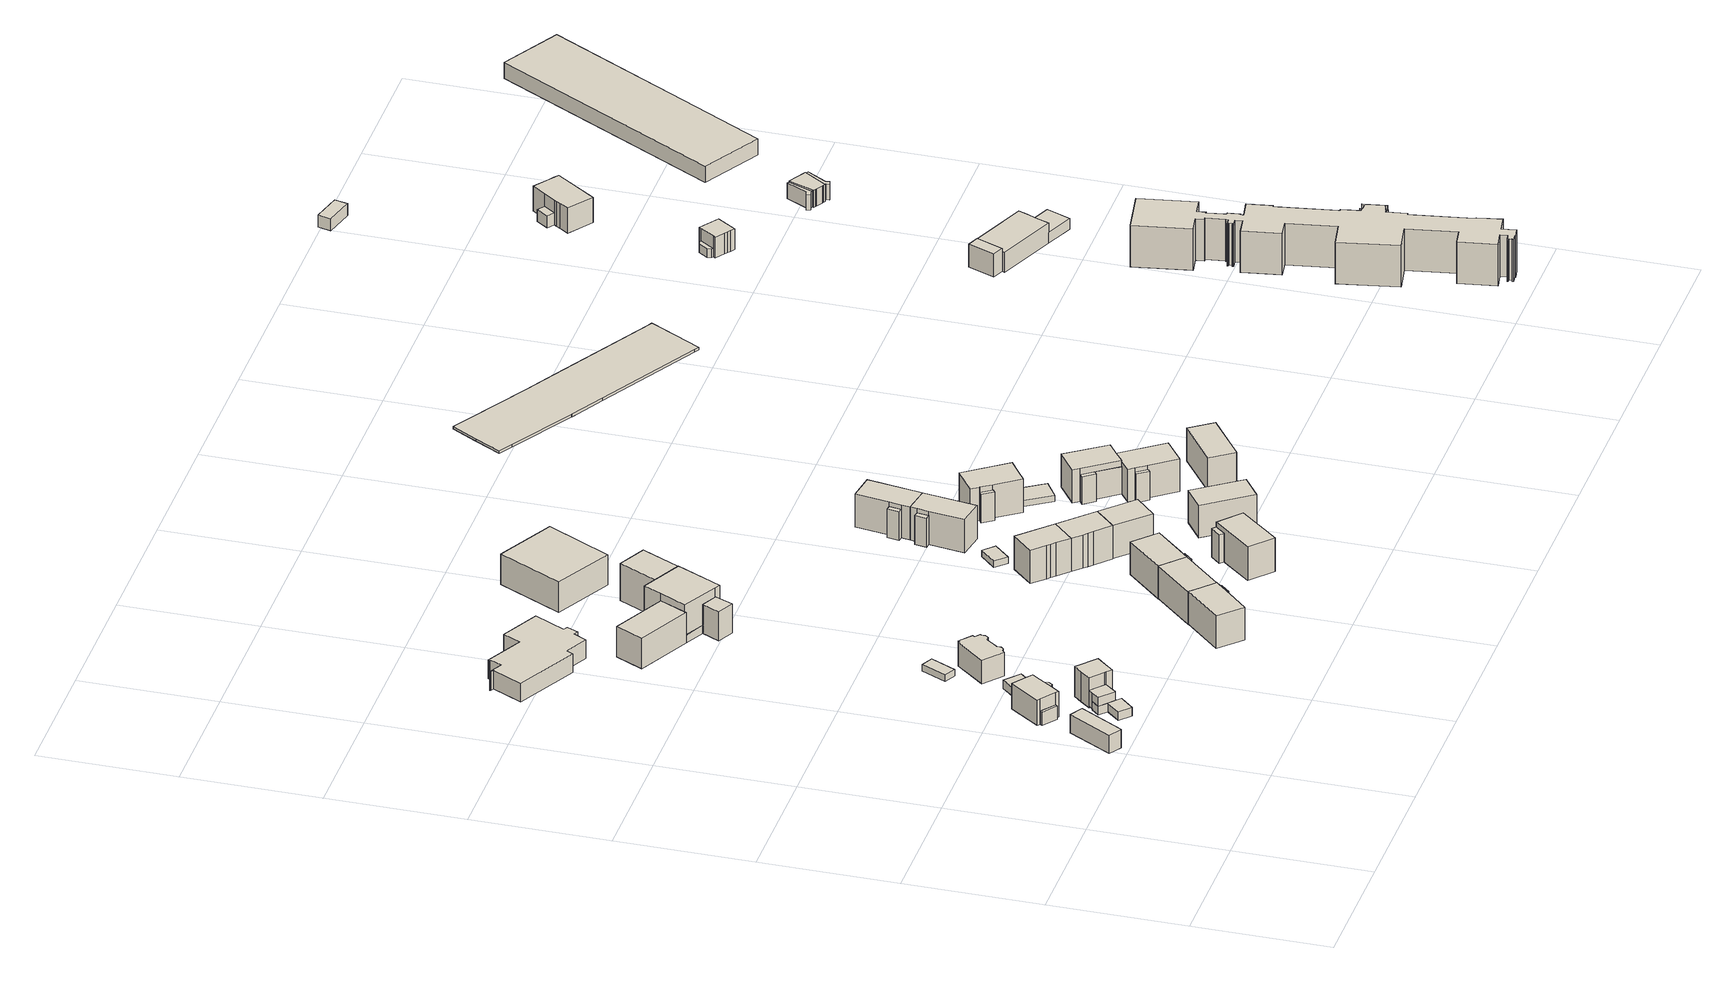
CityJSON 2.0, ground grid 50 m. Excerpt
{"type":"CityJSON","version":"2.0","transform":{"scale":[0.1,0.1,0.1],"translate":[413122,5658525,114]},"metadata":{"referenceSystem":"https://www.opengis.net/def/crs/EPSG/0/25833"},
"CityObjects":{
"building1":{"type":"Building","attributes":{"Dachtyp_tdc":"tdcHipRoof","Gemeindeschluessel":14612000,"Dachneigung":10.31,"QualitaetDacherkennung":40,"Geometrietyp2DReferenz":"3000","measuredHeight":7.63,"function":"31001_9998","roofType":"3200"},"geometry":[{"type":"Solid","lod":"1","boundaries":[[[[0,1,2,3]],[[4,5,6,7]],[[3,5,4,0]],[[2,6,5,3]],[[1,7,6,2]],[[0,4,7,1]]]]}]},
"building2":{"type":"Building","attributes":{"Gemeindeschluessel":14612000,"Geometrietyp2DReferenz":"3000","function":"31001_9998","roofType":"9999"},"children":["building2-1","building2-2","building2-3","building2-4"]},
"building2-1":{"type":"BuildingPart","attributes":{"Dachtyp_tdc":"tdcPolyFlatRoof","Dachneigung":6.1,"QualitaetDacherkennung":54,"Geometrietyp2DReferenz":"3000","measuredHeight":5.29,"roofType":"2100"},"parents":["building2"],"geometry":[{"type":"Solid","lod":"1","boundaries":[[[[8,9,10,11]],[[12,13,14,15]],[[11,13,12,8]],[[10,14,13,11]],[[9,15,14,10]],[[8,12,15,9]]]]}]},
"building2-2":{"type":"BuildingPart","attributes":{"Dachtyp_tdc":"tdcPolyFlatRoof","Dachneigung":42.93,"QualitaetDacherkennung":38,"Geometrietyp2DReferenz":"3000","measuredHeight":9.34,"roofType":"2100"},"parents":["building2"],"geometry":[{"type":"Solid","lod":"1","boundaries":[[[[16,17,18,19]],[[20,21,22,23]],[[19,21,20,16]],[[18,22,21,19]],[[17,23,22,18]],[[16,20,23,17]]]]}]},
"building2-3":{"type":"BuildingPart","attributes":{"Dachtyp_tdc":"tdcPolyFlatRoof","Dachneigung":59.51,"QualitaetDacherkennung":52,"Geometrietyp2DReferenz":"3000","measuredHeight":10.71,"roofType":"2100"},"parents":["building2"],"geometry":[{"type":"MultiSurface","lod":"1","boundaries":[[[24,25,26,27,28,29,28,30]],[[31,32,33,34,33,35,36,37]],[[30,32,31,24]],[[32,30,28,33]],[[28,33,34,29]],[[27,35,33,28]],[[26,36,35,27]],[[25,37,36,26]],[[24,31,37,25]]]}]},
"building2-4":{"type":"BuildingPart","attributes":{"Dachtyp_tdc":"tdcHipAndGableRoof","Dachneigung":45.87,"QualitaetDacherkennung":61,"Geometrietyp2DReferenz":"3000","measuredHeight":12.65,"roofType":"5000"},"parents":["building2"],"geometry":[{"type":"Solid","lod":"1","boundaries":[[[[38,39,40,41,42,43,44,45,46,47,48]],[[49,21,50,34,32,51,14,13,52,53,22]],[[48,49,22,38]],[[47,21,49,48]],[[46,50,21,47]],[[45,34,50,46]],[[44,32,34,45]],[[43,51,32,44]],[[42,14,51,43]],[[41,13,14,42]],[[40,52,13,41]],[[39,53,52,40]],[[38,22,53,39]]]]}]},
"building3":{"type":"Building","attributes":{"Dachtyp_tdc":"tdcPolyFlatRoof","Gemeindeschluessel":14612000,"Dachneigung":0,"QualitaetDacherkennung":83,"Geometrietyp2DReferenz":"3000","measuredHeight":3.27,"function":"31001_9998","roofType":"1000"},"geometry":[{"type":"Solid","lod":"1","boundaries":[[[[54,55,56,57]],[[58,59,60,61]],[[57,59,58,54]],[[56,60,59,57]],[[55,61,60,56]],[[54,58,61,55]]]]}]},
"building4":{"type":"Building","attributes":{"Dachtyp_tdc":"tdcFreeFormRoof","Gemeindeschluessel":14612000,"Dachneigung":12.67,"QualitaetDacherkennung":25,"Geometrietyp2DReferenz":"3000","measuredHeight":4.72,"function":"31001_9998","roofType":"5000"},"geometry":[{"type":"Solid","lod":"1","boundaries":[[[[62,63,64,65,66,67,68,69,70]],[[71,72,73,74,75,76,77,78,79]],[[70,72,71,62]],[[69,73,72,70]],[[68,74,73,69]],[[67,75,74,68]],[[66,76,75,67]],[[65,77,76,66]],[[64,78,77,65]],[[63,79,78,64]],[[62,71,79,63]]]]}]},
"building5":{"type":"Building","attributes":{"Dachtyp_tdc":"tdcPolyFlatRoof","Gemeindeschluessel":14612000,"Dachneigung":2.56,"QualitaetDacherkennung":66,"Geometrietyp2DReferenz":"3000","measuredHeight":2.59,"function":"31001_9998","roofType":"2100"},"geometry":[{"type":"Solid","lod":"1","boundaries":[[[[80,81,82,83]],[[84,85,86,87]],[[83,85,84,80]],[[82,86,85,83]],[[81,87,86,82]],[[80,84,87,81]]]]}]},
"building6":{"type":"Building","attributes":{"Dachtyp_tdc":"tdcFreeFormRoof","Gemeindeschluessel":14612000,"Dachneigung":43.45,"QualitaetDacherkennung":57,"Geometrietyp2DReferenz":"3000","measuredHeight":11.63,"function":"31001_9998","roofType":"5000"},"geometry":[{"type":"Solid","lod":"1","boundaries":[[[[88,89,90,91,92,93,94,95,96,97,98,99,100,101,102,103]],[[104,105,106,107,108,109,110,111,112,113,114,115,116,117,118,119]],[[103,105,104,88]],[[102,106,105,103]],[[101,107,106,102]],[[100,108,107,101]],[[99,109,108,100]],[[98,110,109,99]],[[97,111,110,98]],[[96,112,111,97]],[[95,113,112,96]],[[94,114,113,95]],[[93,115,114,94]],[[92,116,115,93]],[[91,117,116,92]],[[90,118,117,91]],[[89,119,118,90]],[[88,104,119,89]]]]}]},
"building7":{"type":"Building","attributes":{"Dachtyp_tdc":"tdcPolyFlatRoof","Gemeindeschluessel":14612000,"Dachneigung":0,"QualitaetDacherkennung":65,"Geometrietyp2DReferenz":"3000","measuredHeight":6.32,"function":"31001_9998","roofType":"1000"},"geometry":[{"type":"Solid","lod":"1","boundaries":[[[[120,121,122,123,124,125,126]],[[127,128,129,130,131,132,133]],[[126,128,127,120]],[[125,129,128,126]],[[124,130,129,125]],[[123,131,130,124]],[[122,132,131,123]],[[121,133,132,122]],[[120,127,133,121]]]]}]},
"building8":{"type":"Building","attributes":{"Dachtyp_tdc":"tdcGableRoof","Gemeindeschluessel":14612000,"Dachneigung":46.07,"QualitaetDacherkennung":78,"Geometrietyp2DReferenz":"3000","measuredHeight":14.06,"function":"31001_9998","roofType":"3100"},"geometry":[{"type":"Solid","lod":"1","boundaries":[[[[134,135,136,137,138,139,140,141,142]],[[143,144,145,146,147,148,149,150,151]],[[142,144,143,134]],[[141,145,144,142]],[[140,146,145,141]],[[139,147,146,140]],[[138,148,147,139]],[[137,149,148,138]],[[136,150,149,137]],[[135,151,150,136]],[[134,143,151,135]]]]}]},
"building9":{"type":"Building","attributes":{"Dachtyp_tdc":"tdcFreeFormRoof","Gemeindeschluessel":14612000,"Dachneigung":10.07,"QualitaetDacherkennung":8,"Geometrietyp2DReferenz":"3000","measuredHeight":10.35,"function":"31001_9998","roofType":"5000"},"geometry":[{"type":"Solid","lod":"1","boundaries":[[[[152,153,154,155,156,157,158,159,160,161,162,163,164,165,166,167,168,169,170]],[[171,172,173,174,175,176,177,178,179,180,181,182,183,184,185,186,187,188,189]],[[170,172,171,152]],[[169,173,172,170]],[[168,174,173,169]],[[167,175,174,168]],[[166,176,175,167]],[[165,177,176,166]],[[164,178,177,165]],[[163,179,178,164]],[[162,180,179,163]],[[161,181,180,162]],[[160,182,181,161]],[[159,183,182,160]],[[158,184,183,159]],[[157,185,184,158]],[[156,186,185,157]],[[155,187,186,156]],[[154,188,187,155]],[[153,189,188,154]],[[152,171,189,153]]]]}]},
"building10":{"type":"Building","attributes":{"Gemeindeschluessel":14612000,"Geometrietyp2DReferenz":"3000","function":"31001_9998","roofType":"9999"},"children":["building10-1","building10-2","building10-3","building10-4","building10-5"]},
"building10-1":{"type":"BuildingPart","attributes":{"Dachtyp_tdc":"tdcPolyFlatRoof","Dachneigung":2.85,"QualitaetDacherkennung":78,"Geometrietyp2DReferenz":"3000","measuredHeight":12.09,"roofType":"2100"},"parents":["building10"],"geometry":[{"type":"Solid","lod":"1","boundaries":[[[[190,191,192,193]],[[194,195,196,197]],[[193,195,194,190]],[[192,196,195,193]],[[191,197,196,192]],[[190,194,197,191]]]]}]},
"building10-2":{"type":"BuildingPart","attributes":{"Dachtyp_tdc":"tdcPolyFlatRoof","Dachneigung":2.73,"QualitaetDacherkennung":63,"Geometrietyp2DReferenz":"3000","measuredHeight":15.09,"roofType":"2100"},"parents":["building10"],"geometry":[{"type":"Solid","lod":"1","boundaries":[[[[198,199,200,201,202,203,204]],[[205,206,207,196,208,209,210]],[[204,206,205,198]],[[203,207,206,204]],[[202,196,207,203]],[[201,208,196,202]],[[200,209,208,201]],[[199,210,209,200]],[[198,205,210,199]]]]}]},
"building10-3":{"type":"BuildingPart","attributes":{"Dachtyp_tdc":"tdcPolyFlatRoof","Dachneigung":2.75,"QualitaetDacherkennung":73,"Geometrietyp2DReferenz":"3000","measuredHeight":14.82,"roofType":"2100"},"parents":["building10"],"geometry":[{"type":"Solid","lod":"1","boundaries":[[[[211,212,213,214]],[[210,209,215,216]],[[214,209,210,211]],[[213,215,209,214]],[[212,216,215,213]],[[211,210,216,212]]]]}]},
"building10-4":{"type":"BuildingPart","attributes":{"Dachtyp_tdc":"tdcPolyFlatRoof","Dachneigung":0,"QualitaetDacherkennung":0,"Geometrietyp2DReferenz":"3000","measuredHeight":3.01,"roofType":"9999"},"parents":["building10"],"geometry":[{"type":"Solid","lod":"1","boundaries":[[[[217,218,219,220,221]],[[197,207,206,222,223]],[[221,207,197,217]],[[220,206,207,221]],[[219,222,206,220]],[[218,223,222,219]],[[217,197,223,218]]]]}]},
"building10-5":{"type":"BuildingPart","attributes":{"Dachtyp_tdc":"tdcPolyFlatRoof","Dachneigung":0,"QualitaetDacherkennung":79,"Geometrietyp2DReferenz":"3000","measuredHeight":11.35,"roofType":"1000"},"parents":["building10"],"geometry":[{"type":"Solid","lod":"1","boundaries":[[[[224,225,226,227]],[[223,222,228,229]],[[227,222,223,224]],[[226,228,222,227]],[[225,229,228,226]],[[224,223,229,225]]]]}]},
"building11":{"type":"Building","attributes":{"Gemeindeschluessel":14612000,"Geometrietyp2DReferenz":"3000","function":"31001_9998","roofType":"9999"},"children":["building11-1","building11-2"]},
"building11-1":{"type":"BuildingPart","attributes":{"Dachtyp_tdc":"tdcHipAndGableRoof","Dachneigung":41,"QualitaetDacherkennung":72,"Geometrietyp2DReferenz":"3000","measuredHeight":15.27,"roofType":"5000"},"parents":["building11"],"geometry":[{"type":"Solid","lod":"1","boundaries":[[[[230,231,232,233,234,235,236]],[[237,238,239,240,241,242,243]],[[236,238,237,230]],[[235,239,238,236]],[[234,240,239,235]],[[233,241,240,234]],[[232,242,241,233]],[[231,243,242,232]],[[230,237,243,231]]]]}]},
"building11-2":{"type":"BuildingPart","attributes":{"Dachtyp_tdc":"tdcGableRoof","Dachneigung":33.01,"QualitaetDacherkennung":75,"Geometrietyp2DReferenz":"3000","measuredHeight":11.8,"roofType":"3100"},"parents":["building11"],"geometry":[{"type":"Solid","lod":"1","boundaries":[[[[244,245,246,247]],[[238,248,249,239]],[[247,248,238,244]],[[246,249,248,247]],[[245,239,249,246]],[[244,238,239,245]]]]}]},
"building12":{"type":"Building","attributes":{"Dachtyp_tdc":"tdcPolyFlatRoof","Gemeindeschluessel":14612000,"Dachneigung":0,"QualitaetDacherkennung":63,"Geometrietyp2DReferenz":"3000","measuredHeight":11.89,"function":"31001_9998","roofType":"1000"},"geometry":[{"type":"Solid","lod":"1","boundaries":[[[[250,251,252,253]],[[254,255,256,257]],[[253,255,254,250]],[[252,256,255,253]],[[251,257,256,252]],[[250,254,257,251]]]]}]},
"building13":{"type":"Building","attributes":{"Dachtyp_tdc":"tdcFreeFormRoof","Gemeindeschluessel":14612000,"Dachneigung":41.04,"QualitaetDacherkennung":72,"Geometrietyp2DReferenz":"3000","measuredHeight":15.53,"function":"31001_9998","roofType":"5000"},"geometry":[{"type":"Solid","lod":"1","boundaries":[[[[258,259,260,261,262]],[[263,264,265,266,267]],[[262,264,263,258]],[[261,265,264,262]],[[260,266,265,261]],[[259,267,266,260]],[[258,263,267,259]]]]}]},
"building14":{"type":"Building","attributes":{"Gemeindeschluessel":14612000,"Geometrietyp2DReferenz":"3000","function":"31001_9998","roofType":"9999"},"children":["building14-1","building14-2"]},
"building14-1":{"type":"BuildingPart","attributes":{"Dachtyp_tdc":"tdcGableRoof","Dachneigung":36.81,"QualitaetDacherkennung":65,"Geometrietyp2DReferenz":"3000","measuredHeight":12.15,"roofType":"3100"},"parents":["building14"],"geometry":[{"type":"Solid","lod":"1","boundaries":[[[[268,269,270,271,272,273]],[[274,275,276,277,278,279]],[[273,275,274,268]],[[272,276,275,273]],[[271,277,276,272]],[[270,278,277,271]],[[269,279,278,270]],[[268,274,279,269]]]]}]},
"building14-2":{"type":"BuildingPart","attributes":{"Dachtyp_tdc":"tdcHipAndGableRoof","Dachneigung":40.17,"QualitaetDacherkennung":72,"Geometrietyp2DReferenz":"3000","measuredHeight":15.55,"roofType":"5000"},"parents":["building14"],"geometry":[{"type":"Solid","lod":"1","boundaries":[[[[280,281,282,283,284,285]],[[279,286,287,288,289,275]],[[285,286,279,280]],[[284,287,286,285]],[[283,288,287,284]],[[282,289,288,283]],[[281,275,289,282]],[[280,279,275,281]]]]}]},
"building15":{"type":"Building","attributes":{"Dachtyp_tdc":"tdcFreeFormRoof","Gemeindeschluessel":14612000,"Dachneigung":42.7,"QualitaetDacherkennung":77,"Geometrietyp2DReferenz":"3000","measuredHeight":15.56,"function":"31001_9998","roofType":"5000"},"geometry":[{"type":"Solid","lod":"1","boundaries":[[[[290,291,292,293,294,295,296]],[[297,298,299,300,301,302,303]],[[296,298,297,290]],[[295,299,298,296]],[[294,300,299,295]],[[293,301,300,294]],[[292,302,301,293]],[[291,303,302,292]],[[290,297,303,291]]]]}]},
"building16":{"type":"Building","attributes":{"Gemeindeschluessel":14612000,"Geometrietyp2DReferenz":"3000","function":"31001_9998","roofType":"9999"},"children":["building16-1","building16-2"]},
"building16-1":{"type":"BuildingPart","attributes":{"Dachtyp_tdc":"tdcGableRoof","Dachneigung":34.14,"QualitaetDacherkennung":63,"Geometrietyp2DReferenz":"3000","measuredHeight":12.07,"roofType":"3100"},"parents":["building16"],"geometry":[{"type":"Solid","lod":"1","boundaries":[[[[304,305,306,307]],[[308,309,310,311]],[[307,309,308,304]],[[306,310,309,307]],[[305,311,310,306]],[[304,308,311,305]]]]}]},
"building16-2":{"type":"BuildingPart","attributes":{"Dachtyp_tdc":"tdcHipAndGableRoof","Dachneigung":42.4,"QualitaetDacherkennung":79,"Geometrietyp2DReferenz":"3000","measuredHeight":15.69,"roofType":"5000"},"parents":["building16"],"geometry":[{"type":"Solid","lod":"1","boundaries":[[[[312,313,314,315]],[[316,309,317,318]],[[315,309,316,312]],[[314,317,309,315]],[[313,318,317,314]],[[312,316,318,313]]]]}]},
"building17":{"type":"Building","attributes":{"Dachtyp_tdc":"tdcPolyFlatRoof","Gemeindeschluessel":14612000,"Dachneigung":5.83,"QualitaetDacherkennung":82,"Geometrietyp2DReferenz":"3000","measuredHeight":2.84,"function":"31001_9998","roofType":"2100"},"geometry":[{"type":"Solid","lod":"1","boundaries":[[[[319,320,321,322]],[[323,324,325,326]],[[322,324,323,319]],[[321,325,324,322]],[[320,326,325,321]],[[319,323,326,320]]]]}]},
"building18":{"type":"Building","attributes":{"Dachtyp_tdc":"tdcGableRoof","Gemeindeschluessel":14612000,"Dachneigung":42.52,"QualitaetDacherkennung":76,"Geometrietyp2DReferenz":"3000","measuredHeight":15.49,"function":"31001_9998","roofType":"3100"},"geometry":[{"type":"Solid","lod":"1","boundaries":[[[[327,328,329,330,331,291,332,290,333]],[[334,335,297,336,303,337,338,339,340]],[[333,335,334,327]],[[290,297,335,333]],[[332,336,297,290]],[[291,303,336,332]],[[331,337,303,291]],[[330,338,337,331]],[[329,339,338,330]],[[328,340,339,329]],[[327,334,340,328]]]]}]},
"building19":{"type":"Building","attributes":{"Dachtyp_tdc":"tdcHipAndGableRoof","Gemeindeschluessel":14612000,"Dachneigung":42.61,"QualitaetDacherkennung":77,"Geometrietyp2DReferenz":"3000","measuredHeight":15.44,"function":"31001_9998","roofType":"5000"},"geometry":[{"type":"Solid","lod":"1","boundaries":[[[[331,329,341,342]],[[343,344,345,346]],[[342,344,343,331]],[[341,345,344,342]],[[329,346,345,341]],[[331,343,346,329]]]]}]},
"building20":{"type":"Building","attributes":{"Gemeindeschluessel":14612000,"Geometrietyp2DReferenz":"3000","function":"31001_9998","roofType":"9999"},"children":["building20-1","building20-2"]},
"building20-1":{"type":"BuildingPart","attributes":{"Dachtyp_tdc":"tdcGableRoof","Dachneigung":33.37,"QualitaetDacherkennung":85,"Geometrietyp2DReferenz":"3000","measuredHeight":12.07,"roofType":"3100"},"parents":["building20"],"geometry":[{"type":"Solid","lod":"1","boundaries":[[[[347,348,349,350]],[[351,352,353,354]],[[350,352,351,347]],[[349,353,352,350]],[[348,354,353,349]],[[347,351,354,348]]]]}]},
"building20-2":{"type":"BuildingPart","attributes":{"Dachtyp_tdc":"tdcHipAndGableRoof","Dachneigung":43.27,"QualitaetDacherkennung":88,"Geometrietyp2DReferenz":"3000","measuredHeight":15.4,"roofType":"5000"},"parents":["building20"],"geometry":[{"type":"Solid","lod":"1","boundaries":[[[[355,356,357,358,359,360]],[[361,362,351,354,363,364]],[[360,362,361,355]],[[359,351,362,360]],[[358,354,351,359]],[[357,363,354,358]],[[356,364,363,357]],[[355,361,364,356]]]]}]},
"building21":{"type":"Building","attributes":{"Dachtyp_tdc":"tdcHipRoof","Gemeindeschluessel":14612000,"Dachneigung":42.45,"QualitaetDacherkennung":78,"Geometrietyp2DReferenz":"3000","measuredHeight":15.24,"function":"31001_9998","roofType":"3200"},"geometry":[{"type":"Solid","lod":"1","boundaries":[[[[365,366,367,368]],[[369,370,371,372]],[[368,370,369,365]],[[367,371,370,368]],[[366,372,371,367]],[[365,369,372,366]]]]}]},
"building22":{"type":"Building","attributes":{"Gemeindeschluessel":14612000,"Geometrietyp2DReferenz":"3000","function":"31001_9998","roofType":"9999"},"children":["building22-1","building22-2"]},
"building22-1":{"type":"BuildingPart","attributes":{"Dachtyp_tdc":"tdcGableRoof","Dachneigung":33.22,"QualitaetDacherkennung":83,"Geometrietyp2DReferenz":"3000","measuredHeight":11.98,"roofType":"3100"},"parents":["building22"],"geometry":[{"type":"Solid","lod":"1","boundaries":[[[[373,374,375,376]],[[377,378,379,380]],[[376,378,377,373]],[[375,379,378,376]],[[374,380,379,375]],[[373,377,380,374]]]]}]},
"building22-2":{"type":"BuildingPart","attributes":{"Dachtyp_tdc":"tdcHipAndGableRoof","Dachneigung":43.86,"QualitaetDacherkennung":89,"Geometrietyp2DReferenz":"3000","measuredHeight":15.36,"roofType":"5000"},"parents":["building22"],"geometry":[{"type":"Solid","lod":"1","boundaries":[[[[381,357,356,382,383,384]],[[377,380,385,386,387,388]],[[384,380,377,381]],[[383,385,380,384]],[[382,386,385,383]],[[356,387,386,382]],[[357,388,387,356]],[[381,377,388,357]]]]}]},
"building23":{"type":"Building","attributes":{"Gemeindeschluessel":14612000,"Geometrietyp2DReferenz":"3000","function":"31001_9998","roofType":"9999"},"children":["building23-1","building23-2"]},
"building23-1":{"type":"BuildingPart","attributes":{"Dachtyp_tdc":"tdcHipAndGableRoof","Dachneigung":41.9,"QualitaetDacherkennung":83,"Geometrietyp2DReferenz":"3000","measuredHeight":15.53,"roofType":"5000"},"parents":["building23"],"geometry":[{"type":"Solid","lod":"1","boundaries":[[[[389,390,391,392,393,394,395,396]],[[397,398,399,400,401,402,403,404]],[[396,398,397,389]],[[395,399,398,396]],[[394,400,399,395]],[[393,401,400,394]],[[392,402,401,393]],[[391,403,402,392]],[[390,404,403,391]],[[389,397,404,390]]]]}]},
"building23-2":{"type":"BuildingPart","attributes":{"Dachtyp_tdc":"tdcGableRoof","Dachneigung":19.82,"QualitaetDacherkennung":59,"Geometrietyp2DReferenz":"3000","measuredHeight":11.46,"roofType":"3100"},"parents":["building23"],"geometry":[{"type":"Solid","lod":"1","boundaries":[[[[405,406,407,408]],[[398,409,410,399]],[[408,409,398,405]],[[407,410,409,408]],[[406,399,410,407]],[[405,398,399,406]]]]}]},
"building24":{"type":"Building","attributes":{"Dachtyp_tdc":"tdcPolyFlatRoof","Gemeindeschluessel":14612000,"Dachneigung":0,"QualitaetDacherkennung":70,"Geometrietyp2DReferenz":"3000","measuredHeight":2.26,"function":"31001_9998","roofType":"1000"},"geometry":[{"type":"Solid","lod":"1","boundaries":[[[[411,412,413,414]],[[415,416,417,418]],[[414,416,415,411]],[[413,417,416,414]],[[412,418,417,413]],[[411,415,418,412]]]]}]},
"building25":{"type":"Building","attributes":{"Gemeindeschluessel":14612000,"Geometrietyp2DReferenz":"3000","function":"31001_9998","roofType":"9999"},"children":["building25-1","building25-2"]},
"building25-1":{"type":"BuildingPart","attributes":{"Dachtyp_tdc":"tdcGableRoof","Dachneigung":41.42,"QualitaetDacherkennung":75,"Geometrietyp2DReferenz":"3000","measuredHeight":15.46,"roofType":"3100"},"parents":["building25"],"geometry":[{"type":"Solid","lod":"1","boundaries":[[[[419,420,421,422,423,424,425]],[[426,427,428,429,430,431,432]],[[425,427,426,419]],[[424,428,427,425]],[[423,429,428,424]],[[422,430,429,423]],[[421,431,430,422]],[[420,432,431,421]],[[419,426,432,420]]]]}]},
"building25-2":{"type":"BuildingPart","attributes":{"Dachtyp_tdc":"tdcFreeFormRoof","Dachneigung":35.71,"QualitaetDacherkennung":47,"Geometrietyp2DReferenz":"3000","measuredHeight":11.04,"roofType":"5000"},"parents":["building25"],"geometry":[{"type":"Solid","lod":"1","boundaries":[[[[433,434,435,436,437,438]],[[439,440,429,428,441,442]],[[438,440,439,433]],[[437,429,440,438]],[[436,428,429,437]],[[435,441,428,436]],[[434,442,441,435]],[[433,439,442,434]]]]}]},
"building26":{"type":"Building","attributes":{"Gemeindeschluessel":14612000,"Geometrietyp2DReferenz":"3000","function":"31001_9998","roofType":"9999"},"children":["building26-1","building26-2"]},
"building26-1":{"type":"BuildingPart","attributes":{"Dachtyp_tdc":"tdcHipRoof","Dachneigung":39.83,"QualitaetDacherkennung":66,"Geometrietyp2DReferenz":"3000","measuredHeight":15.27,"roofType":"3200"},"parents":["building26"],"geometry":[{"type":"Solid","lod":"1","boundaries":[[[[443,444,445,446,447,448,449]],[[450,451,441,427,452,453,454]],[[449,451,450,443]],[[448,441,451,449]],[[447,427,441,448]],[[446,452,427,447]],[[445,453,452,446]],[[444,454,453,445]],[[443,450,454,444]]]]}]},
"building26-2":{"type":"BuildingPart","attributes":{"Dachtyp_tdc":"tdcGableRoof","Dachneigung":32.19,"QualitaetDacherkennung":72,"Geometrietyp2DReferenz":"3000","measuredHeight":12.02,"roofType":"3100"},"parents":["building26"],"geometry":[{"type":"Solid","lod":"1","boundaries":[[[[455,456,457,458]],[[459,460,450,454]],[[458,459,454,455]],[[457,460,459,458]],[[456,450,460,457]],[[455,454,450,456]]]]}]},
"building27":{"type":"Building","attributes":{"Dachtyp_tdc":"tdcHipRoof","Gemeindeschluessel":14612000,"Dachneigung":42.86,"QualitaetDacherkennung":72,"Geometrietyp2DReferenz":"3000","measuredHeight":15.3,"function":"31001_9998","roofType":"3200"},"geometry":[{"type":"Solid","lod":"1","boundaries":[[[[461,462,463,464,465,466,467]],[[468,469,470,471,472,473,474]],[[467,469,468,461]],[[466,470,469,467]],[[465,471,470,466]],[[464,472,471,465]],[[463,473,472,464]],[[462,474,473,463]],[[461,468,474,462]]]]}]},
"building28":{"type":"Building","attributes":{"Breite":22,"Erfassungsdatum_Objekt":"2022-03-29","BodenHoehe":132.89,"gemHoehe":0,"BauwerkHoehe":1,"Gemeindeschluessel":"14612000","Geometrietyp2DReferenz":"3000","measuredHeight":1,"function":"53001_1800"},"geometry":[{"type":"Solid","lod":"1","boundaries":[[[[475,476,477,478,479,480,481,482,483,484,485,486,487,488,489,490]],[[491,492,493,494,495,496,497,498,499,500,501,502,503,504,505,506]],[[490,492,491,475]],[[489,493,492,490]],[[488,494,493,489]],[[487,495,494,488]],[[486,496,495,487]],[[485,497,496,486]],[[484,498,497,485]],[[483,499,498,484]],[[482,500,499,483]],[[481,501,500,482]],[[480,502,501,481]],[[479,503,502,480]],[[478,504,503,479]],[[477,505,504,478]],[[476,506,505,477]],[[475,491,506,476]]]]}]},
"building29":{"type":"Building","attributes":{"name":"Freie Waldorfschule Dresden","Dachtyp_tdc":"tdcPolyFlatRoof","Gemeindeschluessel":14612000,"Dachneigung":0,"QualitaetDacherkennung":51,"Geometrietyp2DReferenz":"3000","measuredHeight":16.18,"function":"31001_3021","roofType":"1000"},"geometry":[{"type":"Solid","lod":"1","boundaries":[[[[507,508,509,510,511,512,513,514,515,516,517,518,519,520,521,522,523,524,525,526,527,528,529,530,531,532,533,534,535,536,537,538,539,540,541,542,543,544,545,546,547,548,549,550,551,552,553,554,555,556,557,558,559,560,561,562,563,564,565,566,567,568,569,570,571,572,573,574,575,576,577,578,579,580]],[[581,582,583,584,585,586,587,588,589,590,591,592,593,594,595,596,597,598,599,600,601,602,603,604,605,606,607,608,609,610,611,612,613,614,615,616,617,618,619,620,621,622,623,624,625,626,627,628,629,630,631,632,633,634,635,636,637,638,639,640,641,642,643,644,645,646,647,648,649,650,651,652,653,654]],[[580,582,581,507]],[[579,583,582,580]],[[578,584,583,579]],[[577,585,584,578]],[[576,586,585,577]],[[575,587,586,576]],[[574,588,587,575]],[[573,589,588,574]],[[572,590,589,573]],[[571,591,590,572]],[[570,592,591,571]],[[569,593,592,570]],[[568,594,593,569]],[[567,595,594,568]],[[566,596,595,567]],[[565,597,596,566]],[[564,598,597,565]],[[563,599,598,564]],[[562,600,599,563]],[[561,601,600,562]],[[560,602,601,561]],[[559,603,602,560]],[[558,604,603,559]],[[557,605,604,558]],[[556,606,605,557]],[[555,607,606,556]],[[554,608,607,555]],[[553,609,608,554]],[[552,610,609,553]],[[551,611,610,552]],[[550,612,611,551]],[[549,613,612,550]],[[548,614,613,549]],[[547,615,614,548]],[[546,616,615,547]],[[545,617,616,546]],[[544,618,617,545]],[[543,619,618,544]],[[542,620,619,543]],[[541,621,620,542]],[[540,622,621,541]],[[539,623,622,540]],[[538,624,623,539]],[[537,625,624,538]],[[536,626,625,537]],[[535,627,626,536]],[[534,628,627,535]],[[533,629,628,534]],[[532,630,629,533]],[[531,631,630,532]],[[530,632,631,531]],[[529,633,632,530]],[[528,634,633,529]],[[527,635,634,528]],[[526,636,635,527]],[[525,637,636,526]],[[524,638,637,525]],[[523,639,638,524]],[[522,640,639,523]],[[521,641,640,522]],[[520,642,641,521]],[[519,643,642,520]],[[518,644,643,519]],[[517,645,644,518]],[[516,646,645,517]],[[515,647,646,516]],[[514,648,647,515]],[[513,649,648,514]],[[512,650,649,513]],[[511,651,650,512]],[[510,652,651,511]],[[509,653,652,510]],[[508,654,653,509]],[[507,581,654,508]]]]}]},
"building30":{"type":"Building","attributes":{"Gemeindeschluessel":14612000,"Geometrietyp2DReferenz":"3000","function":"31001_3211","roofType":"9999"},"children":["building30-1","building30-2","building30-3"]},
"building30-1":{"type":"BuildingPart","attributes":{"Dachtyp_tdc":"tdcGableRoof","Dachneigung":14.22,"QualitaetDacherkennung":83,"Geometrietyp2DReferenz":"3000","measuredHeight":4.82,"roofType":"3100"},"parents":["building30"],"geometry":[{"type":"Solid","lod":"1","boundaries":[[[[655,656,657,658]],[[659,660,661,662]],[[658,660,659,655]],[[657,661,660,658]],[[656,662,661,657]],[[655,659,662,656]]]]}]},
"building30-2":{"type":"BuildingPart","attributes":{"Dachtyp_tdc":"tdcGableRoof","Dachneigung":20.93,"QualitaetDacherkennung":91,"Geometrietyp2DReferenz":"3000","measuredHeight":9.15,"roofType":"3100"},"parents":["building30"],"geometry":[{"type":"Solid","lod":"1","boundaries":[[[[663,664,665,666,667,668,669,670,671]],[[672,673,674,675,676,659,677,662,678]],[[670,673,672,671]],[[669,674,673,670]],[[668,675,674,669]],[[667,676,675,668]],[[666,659,676,667]],[[665,677,659,666]],[[664,662,677,665]],[[663,678,662,664]],[[671,672,678,663]]]]}]},
"building30-3":{"type":"BuildingPart","attributes":{"Dachtyp_tdc":"tdcFreeFormRoof","Dachneigung":59.14,"QualitaetDacherkennung":9,"Geometrietyp2DReferenz":"3000","measuredHeight":10.85,"roofType":"5000"},"parents":["building30"],"geometry":[{"type":"Solid","lod":"1","boundaries":[[[[679,680,681,682]],[[674,672,683,684]],[[681,672,674,682]],[[680,683,672,681]],[[679,684,683,680]],[[682,674,684,679]]]]}]},
"building31":{"type":"Building","attributes":{"name":"Graf-Stauffenberg-Kaserne","Gemeindeschluessel":14612000,"Geometrietyp2DReferenz":"3000","function":"31001_3073","roofType":"9999"},"children":["building31-1","building31-2"]},
"building31-1":{"type":"BuildingPart","attributes":{"Dachtyp_tdc":"tdcTentRoof","Dachneigung":41.07,"QualitaetDacherkennung":57,"Geometrietyp2DReferenz":"3000","measuredHeight":10.16,"roofType":"3500"},"parents":["building31"],"geometry":[{"type":"Solid","lod":"1","boundaries":[[[[685,686,687,688,689,690,691,692,693]],[[694,695,696,697,698,699,700,701,702]],[[693,695,694,685]],[[692,696,695,693]],[[691,697,696,692]],[[690,698,697,691]],[[689,699,698,690]],[[688,700,699,689]],[[687,701,700,688]],[[686,702,701,687]],[[685,694,702,686]]]]}]},
"building31-2":{"type":"BuildingPart","attributes":{"Dachtyp_tdc":"tdcPolyFlatRoof","Dachneigung":25.86,"QualitaetDacherkennung":40,"Geometrietyp2DReferenz":"3000","measuredHeight":3.79,"roofType":"2100"},"parents":["building31"],"geometry":[{"type":"Solid","lod":"1","boundaries":[[[[703,704,705,706,707,708]],[[696,709,710,711,712,697]],[[708,709,696,703]],[[707,710,709,708]],[[706,711,710,707]],[[705,712,711,706]],[[704,697,712,705]],[[703,696,697,704]]]]}]},
"building32":{"type":"Building","attributes":{"name":"Graf-Stauffenberg-Kaserne","Gemeindeschluessel":14612000,"Geometrietyp2DReferenz":"3000","function":"31001_3073","roofType":"9999"},"children":["building32-1","building32-2"]},
"building32-1":{"type":"BuildingPart","attributes":{"Dachtyp_tdc":"tdcPolyFlatRoof","Dachneigung":0,"QualitaetDacherkennung":47,"Geometrietyp2DReferenz":"3000","measuredHeight":4.69,"roofType":"1000"},"parents":["building32"],"geometry":[{"type":"Solid","lod":"1","boundaries":[[[[713,714,715,716]],[[717,718,719,720]],[[716,718,717,713]],[[715,719,718,716]],[[714,720,719,715]],[[713,717,720,714]]]]}]},
"building32-2":{"type":"BuildingPart","attributes":{"Dachtyp_tdc":"tdcHipRoof","Dachneigung":35.3,"QualitaetDacherkennung":79,"Geometrietyp2DReferenz":"3000","measuredHeight":11.78,"roofType":"3200"},"parents":["building32"],"geometry":[{"type":"Solid","lod":"1","boundaries":[[[[721,722,723,724,725,726,727,728,729,730]],[[717,720,731,732,733,734,735,736,737,738]],[[730,720,717,721]],[[729,731,720,730]],[[728,732,731,729]],[[727,733,732,728]],[[726,734,733,727]],[[725,735,734,726]],[[724,736,735,725]],[[723,737,736,724]],[[722,738,737,723]],[[721,717,738,722]]]]}]},
"building33":{"type":"Building","attributes":{"name":"Graf-Stauffenberg-Kaserne","Dachtyp_tdc":"tdcFreeFormRoof","Gemeindeschluessel":14612000,"Dachneigung":22.76,"QualitaetDacherkennung":19,"Geometrietyp2DReferenz":"3000","measuredHeight":5.19,"function":"31001_3073","roofType":"5000"},"geometry":[{"type":"Solid","lod":"1","boundaries":[[[[739,740,741,742]],[[743,744,745,746]],[[742,744,743,739]],[[741,745,744,742]],[[740,746,745,741]],[[739,743,746,740]]]]}]},
"building34":{"type":"Building","attributes":{"name":"Graf-Stauffenberg-Kaserne,Fabrice-Mausoleum","Gemeindeschluessel":14612000,"Geometrietyp2DReferenz":"3000","function":"31001_3073","roofType":"9999"},"children":["building34-1","building34-2","building34-3"]},
"building34-1":{"type":"BuildingPart","attributes":{"Dachtyp_tdc":"tdcHipAndGableRoof","Dachneigung":16.97,"QualitaetDacherkennung":65,"Geometrietyp2DReferenz":"3000","measuredHeight":7.38,"roofType":"5000"},"parents":["building34"],"geometry":[{"type":"Solid","lod":"1","boundaries":[[[[747,748,749,750,751,752,753,754,755,756]],[[757,758,759,760,761,762,763,764,765,766]],[[756,758,757,747]],[[755,759,758,756]],[[754,760,759,755]],[[753,761,760,754]],[[752,762,761,753]],[[751,763,762,752]],[[750,764,763,751]],[[749,765,764,750]],[[748,766,765,749]],[[747,757,766,748]]]]}]},
"building34-2":{"type":"BuildingPart","attributes":{"Dachtyp_tdc":"tdcFreeFormRoof","Dachneigung":33.85,"QualitaetDacherkennung":40,"Geometrietyp2DReferenz":"3000","measuredHeight":6.38,"roofType":"5000"},"parents":["building34"],"geometry":[{"type":"Solid","lod":"1","boundaries":[[[[767,768,769,770,771,772,773]],[[762,774,775,776,777,778,763]],[[773,774,762,767]],[[772,775,774,773]],[[771,776,775,772]],[[770,777,776,771]],[[769,778,777,770]],[[768,763,778,769]],[[767,762,763,768]]]]}]},
"building34-3":{"type":"BuildingPart","attributes":{"Dachtyp_tdc":"tdcFreeFormRoof","Dachneigung":43.26,"QualitaetDacherkennung":33,"Geometrietyp2DReferenz":"3000","measuredHeight":6.66,"roofType":"5000"},"parents":["building34"],"geometry":[{"type":"Solid","lod":"1","boundaries":[[[[779,780,781,782,783,784,785]],[[764,786,787,788,789,790,765]],[[785,786,764,779]],[[784,787,786,785]],[[783,788,787,784]],[[782,789,788,783]],[[781,790,789,782]],[[780,765,790,781]],[[779,764,765,780]]]]}]},
"building35":{"type":"Building","attributes":{"name":"Graf-Stauffenberg-Kaserne","Dachtyp_tdc":"tdcPolyFlatRoof","Gemeindeschluessel":14612000,"Dachneigung":0,"QualitaetDacherkennung":63,"Geometrietyp2DReferenz":"3000","measuredHeight":6.28,"function":"31001_3073","roofType":"1000"},"geometry":[{"type":"Solid","lod":"1","boundaries":[[[[791,792,793,794]],[[795,796,797,798]],[[794,796,795,791]],[[793,797,796,794]],[[792,798,797,793]],[[791,795,798,792]]]]}]}
},
"vertices":[
[377,620,235],[329,647,235],[237,486,235],[284,459,235],[377,620,163],[284,459,163],[237,486,163],[329,647,163],
[301,737,245],[354,699,245],[360,707,245],[307,745,245],[301,737,193],[307,745,193],[360,707,193],[354,699,193],
[440,837,279],[406,861,279],[398,849,279],[431,825,279],[440,837,193],[431,825,193],[398,849,193],[406,861,193],
[400,733,283],[422,737,283],[432,752,283],[429,774,283],[426,777,283],[428,781,283],[396,735,283],[400,733,193],[396,735,193],[426,777,193],[428,781,193],[429,774,193],[432,752,193],[422,737,193],
[398,849,292],[377,864,292],[297,752,292],[307,745,292],[360,707,292],[370,699,292],[396,735,292],[428,781,292],[450,811,292],[431,825,292],[419,834,292],[419,834,193],[450,811,193],[370,699,193],[297,752,193],[377,864,193],
[545,879,228],[490,926,228],[452,881,228],[506,835,228],[545,879,195],[506,835,195],[452,881,195],[490,926,195],
[641,639,85],[665,666,85],[640,638,85],[668,613,85],[624,564,85],[664,528,85],[711,578,85],[693,595,85],[692,594,85],[641,639,52],[692,594,52],[693,595,52],[711,578,52],[664,528,52],[624,564,52],[668,613,52],[640,638,52],[665,666,52],
[502,1097,234],[547,1189,234],[503,1210,234],[459,1118,234],[502,1097,209],[459,1118,209],[503,1210,209],[547,1189,209],
[578,1106,300],[572,1099,300],[567,1103,300],[480,996,300],[550,938,300],[557,946,300],[570,948,300],[579,958,300],[578,973,300],[611,1014,300],[626,1016,300],[635,1028,300],[634,1042,300],[637,1046,300],[618,1061,300],[624,1068,300],[578,1106,208],[624,1068,208],[618,1061,208],[637,1046,208],[634,1042,208],[635,1028,208],[626,1016,208],[611,1014,208],[578,973,208],[579,958,208],[570,948,208],[557,946,208],[550,938,208],[480,996,208],[567,1103,208],[572,1099,208],
[692,594,119],[693,595,119],[729,637,119],[726,640,119],[678,681,119],[665,666,119],[641,639,119],[692,594,56],[641,639,56],[665,666,56],[678,681,56],[726,640,56],[729,637,56],[693,595,56],
[729,637,167],[748,620,167],[777,654,167],[778,655,167],[805,686,167],[735,747,167],[708,716,167],[678,681,167],[726,640,167],[729,637,50],[726,640,50],[678,681,50],[708,716,50],[735,747,50],[805,686,50],[778,655,50],[777,654,50],[748,620,50],
[44,2575,248],[57,2568,248],[2,2458,248],[231,2343,248],[243,2368,248],[329,2325,248],[353,2373,248],[369,2365,248],[389,2406,248],[373,2415,248],[430,2527,248],[287,2598,248],[254,2534,248],[116,2603,248],[115,2600,248],[119,2598,248],[96,2553,248],[59,2572,248],[46,2578,248],[44,2575,175],[46,2578,175],[59,2572,175],[96,2553,175],[119,2598,175],[115,2600,175],[116,2603,175],[254,2534,175],[287,2598,175],[430,2527,175],[373,2415,175],[389,2406,175],[369,2365,175],[353,2373,175],[329,2325,175],[243,2368,175],[231,2343,175],[2,2458,175],[57,2568,175],
[321,2129,290],[520,2032,290],[570,2134,290],[371,2231,290],[321,2129,172],[371,2231,172],[570,2134,172],[520,2032,172],
[675,1959,318],[755,2125,318],[651,2176,318],[602,2200,318],[570,2134,318],[522,2037,318],[654,1969,318],[675,1959,172],[654,1969,172],[522,2037,172],[602,2200,172],[651,2176,172],[755,2125,172],
[755,2125,317],[824,2266,317],[720,2317,317],[651,2176,317],[720,2317,172],[824,2266,172],
[520,2032,202],[594,1995,202],[653,1967,202],[654,1969,202],[522,2037,202],[653,1967,172],[594,1995,172],
[594,1995,285],[562,1931,285],[624,1901,285],[653,1967,285],[624,1901,172],[562,1931,172],
[1426,454,136],[1386,491,136],[1348,527,136],[1222,395,136],[1303,318,136],[1397,417,136],[1429,451,136],[1426,454,9],[1429,451,9],[1397,417,9],[1303,318,9],[1222,395,9],[1348,527,9],[1386,491,9],
[1429,451,119],[1397,417,119],[1411,404,119],[1443,438,119],[1443,438,9],[1411,404,9],
[550,2481,317],[763,2372,317],[884,2607,317],[670,2716,317],[550,2481,198],[670,2716,198],[884,2607,198],[763,2372,198],
[1426,454,135],[1429,451,135],[1562,592,135],[1480,668,135],[1348,527,135],[1426,454,7],[1348,527,7],[1480,668,7],[1562,592,7],[1429,451,7],
[1577,608,119],[1562,592,119],[1575,579,119],[1590,595,119],[1605,612,119],[1592,624,119],[1577,608,6],[1592,624,6],[1605,612,6],[1590,595,6],[1575,579,6],[1562,592,6],
[1562,592,134],[1592,624,134],[1686,723,134],[1604,800,134],[1480,668,134],[1515,636,134],[1515,636,6],[1480,668,6],[1604,800,6],[1686,723,6],
[1572,996,134],[1647,1072,134],[1535,1182,134],[1461,1106,134],[1505,1062,134],[1517,1051,134],[1532,1036,134],[1572,996,4],[1532,1036,4],[1517,1051,4],[1505,1062,4],[1461,1106,4],[1535,1182,4],[1647,1072,4],
[1787,570,117],[1755,534,117],[1769,522,117],[1800,558,117],[1787,570,5],[1800,558,5],[1769,522,5],[1755,534,5],
[1675,414,136],[1757,342,136],[1883,487,136],[1800,558,136],[1675,414,5],[1883,487,5],[1757,342,5],
[1566,1213,29],[1622,1271,29],[1583,1309,29],[1527,1251,29],[1566,1213,4],[1527,1251,4],[1583,1309,4],[1622,1271,4],
[1617,952,134],[1634,935,134],[1688,884,134],[1724,921,134],[1762,960,134],[1609,1033,134],[1605,964,134],[1617,952,4],[1605,964,4],[1609,1033,4],[1762,960,4],[1724,921,4],[1688,884,4],[1634,935,4],
[1798,775,134],[1873,851,134],[1762,960,5],[1873,851,5],[1798,775,5],[1688,884,5],
[1613,1500,115],[1619,1543,115],[1601,1546,115],[1594,1503,115],[1613,1500,2],[1594,1503,2],[1601,1546,2],[1619,1543,2],
[1692,1355,132],[1721,1553,132],[1623,1568,132],[1619,1543,132],[1613,1500,132],[1594,1370,132],[1692,1355,2],[1594,1370,2],[1623,1568,2],[1721,1553,2],
[2011,478,133],[2095,538,133],[1976,704,133],[1893,645,133],[2011,478,6],[1893,645,6],[1976,704,6],[2095,538,6],
[1628,1600,114],[1634,1643,114],[1616,1646,114],[1609,1602,114],[1628,1600,3],[1609,1602,3],[1616,1646,3],[1634,1643,3],
[1628,1600,132],[1751,1753,132],[1652,1767,132],[1634,1643,132],[1652,1767,3],[1751,1753,3],[1721,1553,3],[1623,1568,3],
[1888,1251,137],[1934,1284,137],[1980,1316,137],[1869,1468,137],[1779,1404,137],[1798,1377,137],[1799,1377,137],[1826,1339,137],[1888,1251,7],[1826,1339,7],[1799,1377,7],[1798,1377,7],[1779,1404,7],[1869,1468,7],[1980,1316,7],[1934,1284,7],
[1826,1339,118],[1799,1377,118],[1785,1367,118],[1812,1329,118],[1812,1329,7],[1785,1367,7],
[2047,1212,33],[1987,1303,33],[1920,1259,33],[1980,1168,33],[2047,1212,10],[1980,1168,10],[1920,1259,10],[1987,1303,10],
[2176,1032,138],[2076,1173,138],[1989,1110,138],[1987,1109,138],[2003,1086,138],[2091,968,138],[2133,1000,138],[2176,1032,9],[2133,1000,9],[2091,968,9],[2003,1086,9],[1987,1109,9],[1989,1110,9],[2076,1173,9],
[2019,1035,116],[2030,1043,116],[2087,966,116],[2091,968,116],[2003,1086,116],[1989,1075,116],[2019,1035,9],[1989,1075,9],[2087,966,9],[2030,1043,9],
[2060,914,136],[2088,876,136],[2156,785,136],[2244,850,136],[2133,1000,136],[2087,966,136],[2045,934,136],[2060,914,9],[2045,934,9],[2244,850,9],[2156,785,9],[2088,876,9],
[2088,876,121],[2060,914,121],[2047,904,121],[2075,866,121],[2075,866,9],[2047,904,9],
[2301,654,139],[2318,667,139],[2337,681,139],[2407,732,139],[2347,815,139],[2183,696,139],[2244,613,139],[2301,654,11],[2244,613,11],[2183,696,11],[2347,815,11],[2407,732,11],[2337,681,11],[2318,667,11],
[1488,2953,199],[1540,2923,199],[1779,2785,199],[1780,2784,199],[1781,2783,199],[1907,2714,199],[2289,2503,199],[2307,2493,199],[2360,2589,199],[2413,2686,199],[2396,2695,199],[2013,2907,199],[1888,2976,199],[1650,3113,199],[1598,3143,199],[1543,3048,199],[1488,2953,189],[1543,3048,189],[1598,3143,189],[1650,3113,189],[1888,2976,189],[2013,2907,189],[2396,2695,189],[2413,2686,189],[2360,2589,189],[2307,2493,189],[2289,2503,189],[1907,2714,189],[1781,2783,189],[1780,2784,189],[1779,2785,189],[1540,2923,189],
[3397,1045,327],[3392,1076,327],[3454,1087,327],[3418,1294,327],[3247,1265,327],[3283,1057,327],[3346,1068,327],[3351,1037,327],[3359,1039,327],[3371,969,327],[3366,968,327],[3368,960,327],[3341,955,327],[3341,952,327],[3348,953,327],[3351,939,327],[3343,938,327],[3344,934,327],[3371,938,327],[3376,912,327],[3313,902,327],[3336,763,327],[3397,773,327],[3428,596,327],[3329,578,327],[3368,361,327],[3472,379,327],[3504,200,327],[3440,189,327],[3464,52,327],[3523,63,327],[3528,36,327],[3500,31,327],[3501,27,327],[3508,28,327],[3510,16,327],[3503,15,327],[3504,10,327],[3531,14,327],[3532,10,327],[3570,17,327],[3561,69,327],[3623,80,327],[3607,169,327],[3603,169,327],[3565,394,327],[3573,396,327],[3561,468,327],[3572,470,327],[3573,464,327],[3576,465,327],[3573,473,327],[3596,481,327],[3599,472,327],[3603,473,327],[3587,560,327],[3583,559,327],[3583,549,327],[3559,548,327],[3559,558,327],[3555,558,327],[3555,551,327],[3547,550,327],[3535,619,327],[3529,617,327],[3492,839,327],[3498,840,327],[3483,931,327],[3414,919,327],[3412,930,327],[3417,931,327],[3410,975,327],[3404,975,327],[3392,1044,327],[3397,1045,165],[3392,1044,165],[3404,975,165],[3410,975,165],[3417,931,165],[3412,930,165],[3414,919,165],[3483,931,165],[3498,840,165],[3492,839,165],[3529,617,165],[3535,619,165],[3547,550,165],[3555,551,165],[3555,558,165],[3559,558,165],[3559,548,165],[3583,549,165],[3583,559,165],[3587,560,165],[3603,473,165],[3599,472,165],[3596,481,165],[3573,473,165],[3576,465,165],[3573,464,165],[3572,470,165],[3561,468,165],[3573,396,165],[3565,394,165],[3603,169,165],[3607,169,165],[3623,80,165],[3561,69,165],[3570,17,165],[3532,10,165],[3531,14,165],[3504,10,165],[3503,15,165],[3510,16,165],[3508,28,165],[3501,27,165],[3500,31,165],[3528,36,165],[3523,63,165],[3464,52,165],[3440,189,165],[3504,200,165],[3472,379,165],[3368,361,165],[3329,578,165],[3428,596,165],[3397,773,165],[3336,763,165],[3313,902,165],[3376,912,165],[3371,938,165],[3344,934,165],[3343,938,165],[3351,939,165],[3348,953,165],[3341,952,165],[3341,955,165],[3368,960,165],[3366,968,165],[3371,969,165],[3359,1039,165],[3351,1037,165],[3346,1068,165],[3283,1057,165],[3247,1265,165],[3418,1294,165],[3454,1087,165],[3392,1076,165],
[3303,1640,240],[3267,1553,240],[3371,1510,240],[3407,1597,240],[3303,1640,198],[3407,1597,198],[3371,1510,198],[3267,1553,198],
[3046,1643,276],[3267,1553,276],[3288,1605,276],[3303,1640,276],[3315,1670,276],[3094,1760,276],[3089,1750,276],[3067,1695,276],[3050,1653,276],[3050,1653,198],[3067,1695,198],[3089,1750,198],[3094,1760,198],[3315,1670,198],[3288,1605,198],[3046,1643,198],
[3047,1767,288],[3008,1670,288],[3050,1653,288],[3089,1750,288],[3008,1670,198],[3047,1767,198],
[2905,2574,279],[2917,2566,279],[2927,2559,279],[2942,2549,279],[2989,2618,279],[2920,2665,279],[2914,2656,279],[2878,2604,279],[2873,2596,279],[2905,2574,198],[2873,2596,198],[2878,2604,198],[2914,2656,198],[2920,2665,198],[2989,2618,198],[2942,2549,198],[2927,2559,198],[2917,2566,198],
[2878,2604,231],[2914,2656,231],[2907,2661,231],[2892,2658,231],[2868,2623,231],[2873,2608,231],[2873,2608,198],[2868,2623,198],[2892,2658,198],[2907,2661,198],
[2923,3168,250],[2954,3211,250],[2928,3229,250],[2898,3186,250],[2923,3168,203],[2898,3186,203],[2928,3229,203],[2954,3211,203],
[2923,3168,301],[2915,3157,301],[2905,3142,301],[2883,3111,301],[2972,3048,301],[3077,3196,301],[3062,3207,301],[3044,3220,301],[2988,3259,301],[2954,3211,301],[2988,3259,203],[3044,3220,203],[3062,3207,203],[3077,3196,203],[2972,3048,203],[2883,3111,203],[2905,3142,203],[2915,3157,203],
[2898,3922,190],[2790,3949,190],[2778,3901,190],[2886,3874,190],[2898,3922,143],[2886,3874,143],[2778,3901,143],[2790,3949,143],
[3301,2343,271],[3309,2339,271],[3312,2343,271],[3366,2424,271],[3300,2461,271],[3264,2370,271],[3262,2365,271],[3270,2360,271],[3273,2359,271],[3298,2345,271],[3301,2343,205],[3298,2345,205],[3273,2359,205],[3270,2360,205],[3262,2365,205],[3264,2370,205],[3300,2461,205],[3366,2424,205],[3312,2343,205],[3309,2339,205],
[3264,2370,266],[3300,2461,266],[3292,2465,266],[3253,2389,266],[3240,2385,266],[3244,2371,266],[3256,2375,266],[3256,2375,205],[3244,2371,205],[3240,2385,205],[3253,2389,205],[3292,2465,205],
[3366,2424,267],[3312,2343,267],[3321,2340,267],[3324,2327,267],[3338,2331,267],[3334,2345,267],[3378,2417,267],[3378,2417,205],[3334,2345,205],[3338,2331,205],[3324,2327,205],[3321,2340,205],
[3238,2735,318],[3456,2614,318],[3914,3440,318],[3696,3560,318],[3238,2735,255],[3696,3560,255],[3914,3440,255],[3456,2614,255]
]}
